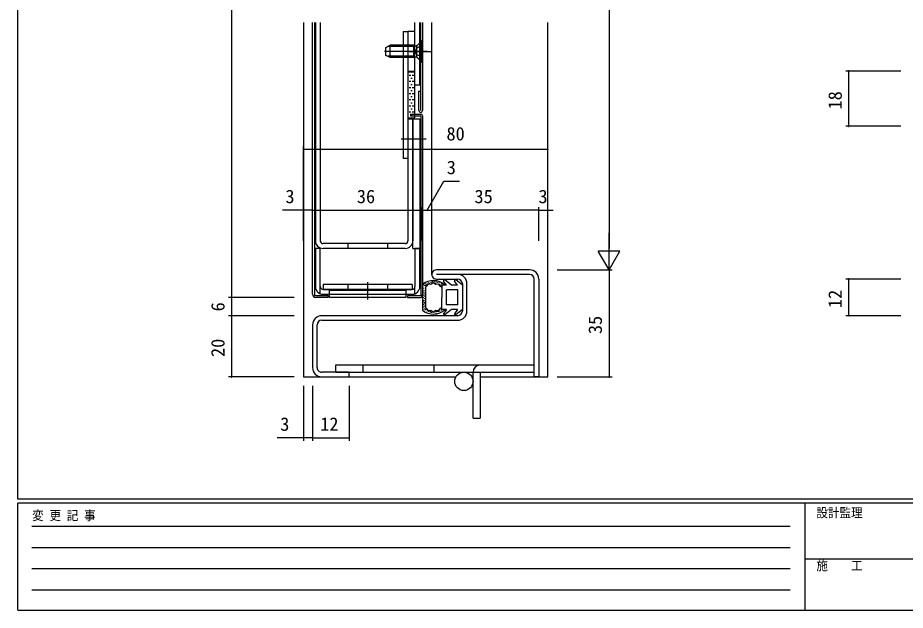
# Model space of a CAD drawing. Units: millimetres, scale not verified. Extents: x -397 to 397, y -282 to 282.
# Drawn here: x -393.9 to -103.5, y -282.1 to -88.2 of the extents above; entities that cross this region are included whole.
import ezdxf
from ezdxf.enums import TextEntityAlignment as Align

# ---------------------------------------------------------------- set-up
doc = ezdxf.new("R2010")
doc.units = ezdxf.units.MM
doc.header["$LTSCALE"] = 2
for name, color, linetype in [('0-2_YKK_11', 7, 'Continuous'), ('0-3_YKK_12', 2, 'Continuous'), ('0-4_YKK_13', 4, 'Continuous'), ('0-6_YKK_D', 6, 'Continuous'), ('0-7_YKK_ZWAK', 7, 'Continuous')]:
    doc.layers.add(name, color=color, linetype=linetype)
doc.styles.add('ＭＳ ゴシック', font='')
doc.styles.get('ＭＳ ゴシック').set_extended_font_data('MS Gothic')

msp = doc.modelspace()

# ---------------------------------------------------------------- linework, layer by layer
at = {"layer": '0-2_YKK_11'}
for p, q in [((-226.402, -170.7), (-256.902, -170.7)), ((-226.402, -172.2), (-256.902, -172.2)), ((-256.902, -173.7), (-249.902, -173.7)), ((-294.902, -178.532), (-294.902, -176.2)), ((-264.802, -177.1), (-294.002, -177.1)), ((-263.902, -178.532), (-263.902, -176.2)), ((-248.402, -175.2), (-248.402, -184.2)), ((-246.902, -184.2), (-246.902, -175.2)), ((-294.002, -178.7), (-264.802, -178.7)), ((-249.902, -185.7), (-294.402, -185.7)), ((-297.402, -188.7), (-297.402, -202.7)), ((-295.902, -202.7), (-295.902, -188.7)), ((-294.402, -187.2), (-249.902, -187.2))]:
    msp.add_line(p, q, dxfattribs=at)
for points in [[(-294.902, -176.2), (-294.902, -163.7), (-296.502, -163.7), (-296.502, -176.2)], [(-262.302, -176.2), (-262.302, -163.7), (-263.902, -163.7), (-263.902, -176.2)], [(-223.402, -173.7), (-223.402, -205.7), (-224.902, -205.7), (-224.902, -173.7)], [(-294.402, -205.7), (-285.402, -205.7), (-285.402, -204.2), (-294.402, -204.2)]]:
    msp.add_lwpolyline(points, dxfattribs=at)
for centre, radius, start, end in [((-256.902, -172.2), 1.5, 89.99998, 270.00057), ((-226.402, -173.7), 3, 359.99998, 89.99969), ((-249.902, -175.2), 3, 359.99998, 89.99998), ((-249.902, -175.2), 1.5, 359.99998, 89.99941), ((-226.402, -173.7), 1.5, 359.99998, 89.99998), ((-294.002, -176.2), 2.5, 180, 270), ((-294.002, -176.2), 0.9, 180, 270), ((-264.802, -176.2), 2.5, 270, 0), ((-264.802, -176.2), 0.9, 270, 0), ((-294.402, -188.7), 3, 89.99998, 180.00025), ((-249.902, -184.2), 1.5, 270, 359.99998), ((-249.902, -184.2), 3, 270, 359.99998), ((-294.402, -188.7), 1.5, 89.99998, 179.99996), ((-294.402, -202.7), 3, 180.00025, 270), ((-294.402, -202.7), 1.5, 179.99996, 270)]:
    msp.add_arc(centre, radius, start, end, dxfattribs=at)
at = {"layer": '0-3_YKK_12'}
for p, q in [((-300.402, -89.7), (-300.402, -205.7)), ((-258.402, -172.2), (-258.402, -89.7)), ((-220.402, -205.7), (-220.402, -89.7)), ((-300.402, -205.7), (-250.5, -205.7)), ((-242.602, -205.7), (-220.402, -205.7))]:
    msp.add_line(p, q, dxfattribs=at)
at = {"layer": '0-4_YKK_13'}
for p, q in [((-297.402, -178.7), (-297.402, -89.7)), ((-296.502, -89.7), (-296.502, -161.2)), ((-294.902, -89.7), (-294.902, -161.2)), ((-263.902, -110.2), (-263.902, -89.7)), ((-262.302, -110.2), (-262.302, -89.7)), ((-262.002, -118.6), (-262.002, -89.7)), ((-261.402, -89.7), (-261.402, -118.6)), ((-267.802, -92.7), (-267.802, -134.3)), ((-267.802, -92.7), (-266.202, -92.7)), ((-266.202, -92.7), (-266.202, -134.3)), ((-261.652, -102.7), (-261.652, -95.7)), ((-261.402, -102.7), (-261.402, -95.7)), ((-273.402, -97.9), (-272.002, -97.2)), ((-273.402, -100.5), (-273.402, -97.9)), ((-264.402, -97.579), (-272.76, -97.579)), ((-264.402, -97.2), (-272.002, -97.2)), ((-272.002, -101.2), (-272.002, -97.2)), ((-264.402, -97.2), (-263.841, -97.34)), ((-264.402, -97.579), (-263.452, -97.34)), ((-263.217, -98.055), (-263.826, -99.2)), ((-263.402, -97.325), (-263.402, -101.075)), ((-261.402, -97.15), (-263.217, -98.055)), ((-259.902, -99.2), (-273.889, -99.2)), ((-272.002, -101.2), (-273.402, -100.5)), ((-264.402, -100.821), (-272.76, -100.821)), ((-264.402, -101.2), (-272.002, -101.2)), ((-265.647, -99.2), (-258.357, -99.2)), ((-264.402, -100.821), (-263.452, -101.06)), ((-261.652, -102.7), (-263.081, -101.27)), ((-261.402, -102.7), (-261.652, -102.7)), ((-265.802, -107), (-265.302, -107)), ((-264.802, -107), (-264.302, -107)), ((-265.802, -109), (-265.302, -109)), ((-265.302, -108), (-264.802, -108)), ((-265.302, -110), (-264.802, -110)), ((-264.802, -109), (-264.302, -109)), ((-263.902, -110.2), (-262.302, -110.2)), ((-265.802, -111), (-265.302, -111)), ((-265.802, -113), (-265.302, -113)), ((-265.302, -112), (-264.802, -112)), ((-264.802, -111), (-264.302, -111)), ((-264.802, -113), (-264.302, -113)), ((-265.802, -115), (-265.302, -115)), ((-265.302, -114), (-264.802, -114)), ((-265.302, -116), (-264.802, -116)), ((-264.802, -115), (-264.302, -115)), ((-265.802, -117), (-265.302, -117)), ((-265.802, -119), (-265.302, -119)), ((-265.302, -118), (-264.802, -118)), ((-264.802, -117), (-264.302, -117)), ((-264.802, -119), (-264.302, -119)), ((-266.202, -121.3), (-264.602, -121.3)), ((-266.202, -121.3), (-266.202, -161.2)), ((-265.402, -119.7), (-262.002, -119.7)), ((-265.402, -119.7), (-265.402, -120.3)), ((-265.402, -120.3), (-262.002, -120.3)), ((-265.302, -120), (-264.802, -120)), ((-264.602, -163.7), (-264.602, -121.3)), ((-264.602, -121.3), (-262.302, -121.3)), ((-264.602, -121.3), (-264.602, -161.2)), ((-262.302, -121.3), (-262.302, -163.7)), ((-261.402, -120.3), (-261.402, -178.8)), ((-268.472, -127.8), (-260.288, -127.8)), ((-266.202, -134.3), (-267.802, -134.3)), ((-267.102, -162.1), (-294.002, -162.1)), ((-285.902, -162.1), (-285.902, -163.7)), ((-272.902, -162.1), (-272.902, -163.7)), ((-267.102, -163.7), (-294.002, -163.7)), ((-264.602, -163.7), (-262.302, -163.7)), ((-252.002, -175.7), (-254.08, -173.956)), ((-248.402, -175.7), (-250.48, -173.956)), ((-264.802, -175.5), (-294.002, -175.5)), ((-294.002, -175.5), (-294.002, -177.1)), ((-294.002, -177.1), (-264.802, -177.1)), ((-290.402, -177.1), (-290.402, -177.3)), ((-290.402, -177.1), (-268.402, -177.1)), ((-290.077, -177.3), (-290.277, -177.1)), ((-288.38, -177.3), (-288.58, -177.1)), ((-286.683, -177.3), (-286.883, -177.1)), ((-285.902, -175.5), (-285.902, -177.1)), ((-284.985, -177.3), (-285.185, -177.1)), ((-283.288, -177.3), (-283.488, -177.1)), ((-281.591, -177.3), (-281.791, -177.1)), ((-279.894, -177.3), (-280.094, -177.1)), ((-279.402, -174.743), (-279.402, -180.371)), ((-278.197, -177.3), (-278.397, -177.1)), ((-276.5, -177.3), (-276.7, -177.1)), ((-274.803, -177.3), (-275.003, -177.1)), ((-273.106, -177.3), (-273.306, -177.1)), ((-272.902, -175.5), (-272.902, -177.1)), ((-271.409, -177.3), (-271.609, -177.1)), ((-269.712, -177.3), (-269.912, -177.1)), ((-268.402, -177.1), (-268.402, -177.3)), ((-264.802, -175.5), (-264.802, -177.1)), ((-261.402, -175.457), (-261.402, -183.943)), ((-261.368, -176.096), (-261.368, -175.896)), ((-261.106, -175.666), (-261.106, -175.466)), ((-260.993, -176.777), (-260.993, -176.577)), ((-260.707, -175.972), (-260.707, -175.772)), ((-260.605, -175.786), (-260.605, -175.586)), ((-260.497, -175.368), (-260.497, -175.168)), ((-260.402, -183.219), (-260.402, -176.181)), ((-260.259, -175.905), (-260.259, -175.705)), ((-260.02, -175.499), (-260.02, -175.299)), ((-259.483, -175.094), (-259.483, -174.894)), ((-259.102, -175.308), (-259.102, -175.108)), ((-258.768, -174.891), (-258.768, -174.691)), ((-258.35, -174.867), (-258.35, -174.667)), ((-258.207, -174.569), (-258.207, -174.369)), ((-257.67, -174.533), (-257.67, -174.333)), ((-257.527, -174.736), (-257.527, -174.536)), ((-257.026, -175.141), (-257.026, -174.941)), ((-256.919, -174.581), (-256.919, -174.381)), ((-256.505, -174.938), (-256.505, -174.738)), ((-255.942, -174.997), (-255.942, -174.797)), ((-255.766, -175.478), (-255.766, -175.278)), ((-255.437, -175.771), (-255.437, -175.571)), ((-255.102, -175.7), (-255.102, -179.7)), ((-253.621, -175.7), (-255.102, -175.7)), ((-255.062, -175.419), (-255.062, -175.219)), ((-253.621, -175.7), (-254.523, -174.352)), ((-250.021, -175.7), (-252.002, -175.7)), ((-250.021, -175.7), (-250.923, -174.352)), ((-248.402, -175.7), (-248.402, -183.7)), ((-292.402, -179.7), (-296.402, -179.7)), ((-292.402, -179.1), (-292.402, -179.7)), ((-266.402, -179.2), (-266.402, -179.8)), ((-266.402, -179.8), (-262.402, -179.8)), ((-261.083, -179.833), (-261.083, -179.633)), ((-261.011, -179.1), (-261.011, -178.9)), ((-260.922, -177.688), (-260.922, -177.488)), ((-260.868, -178.278), (-260.868, -178.078)), ((-260.725, -178.707), (-260.725, -178.507)), ((-260.672, -179.386), (-260.672, -179.186)), ((-260.672, -180.172), (-260.672, -179.972)), ((-260.529, -177.617), (-260.529, -177.417)), ((-255.102, -183.7), (-255.102, -179.7)), ((-253.602, -182.2), (-253.602, -177.2)), ((-261.101, -182.174), (-261.101, -181.974)), ((-261.047, -181.102), (-261.047, -180.902)), ((-260.904, -180.834), (-260.904, -180.634)), ((-260.904, -182.907), (-260.904, -182.707)), ((-260.832, -181.906), (-260.832, -181.706)), ((-260.815, -181.459), (-260.815, -181.259)), ((-260.618, -182.621), (-260.618, -182.421)), ((-249.902, -182.2), (-253.602, -182.2)), ((-261.249, -183.682), (-261.249, -183.482)), ((-260.7, -183.587), (-260.7, -183.387)), ((-260.617, -183.933), (-260.617, -183.733)), ((-260.318, -183.742), (-260.318, -183.542)), ((-259.877, -184.267), (-259.877, -184.067)), ((-259.412, -184.207), (-259.412, -184.007)), ((-259.4, -184.482), (-259.4, -184.282)), ((-259.173, -184.243), (-259.173, -184.043)), ((-258.803, -184.649), (-258.803, -184.449)), ((-258.672, -184.374), (-258.672, -184.174)), ((-258.41, -184.78), (-258.41, -184.58)), ((-258.219, -184.577), (-258.219, -184.377)), ((-257.646, -184.792), (-257.646, -184.592)), ((-257.622, -184.613), (-257.622, -184.413)), ((-257.098, -184.219), (-257.098, -184.019)), ((-257.014, -184.983), (-257.014, -184.783)), ((-256.931, -184.446), (-256.931, -184.246)), ((-256.599, -184.451), (-256.599, -184.251)), ((-256.176, -184.404), (-256.176, -184.204)), ((-255.789, -184.346), (-255.789, -184.146)), ((-255.168, -184.017), (-255.168, -183.817)), ((-253.621, -183.7), (-255.102, -183.7)), ((-253.621, -183.7), (-254.523, -185.048)), ((-252.002, -183.7), (-254.08, -185.444)), ((-250.021, -183.7), (-252.002, -183.7)), ((-250.021, -183.7), (-250.923, -185.048)), ((-248.402, -183.7), (-250.48, -185.444)), ((-242.602, -201.9), (-289.902, -201.9)), ((-280.902, -204.2), (-280.902, -201.9)), ((-257.602, -204.2), (-257.602, -201.9)), ((-224.902, -201.9), (-242.602, -201.9)), ((-244.902, -219.2), (-244.902, -204.2)), ((-242.602, -204.2), (-242.602, -219.2)), ((-244.902, -219.2), (-242.602, -219.2))]:
    msp.add_line(p, q, dxfattribs=at)
for points in [[(-296.802, -89.7), (-296.802, -179.1), (-292.402, -179.1)], [(-261.402, -95.7), (-261.652, -95.7), (-263.081, -97.13)], [(-264.402, -97.2), (-264.402, -101.2), (-263.841, -101.06)], [(-261.402, -101.25), (-263.217, -100.345), (-263.826, -99.2)], [(-262.602, -118.6), (-262.602, -112.2), (-262.002, -112.2)], [(-262.002, -120.3), (-262.002, -179.2), (-266.402, -179.2)], [(-255.513, -176.125), (-256.103, -175.358), (-257.063, -175.483), (-257.902, -175), (-258.298, -175.22), (-258.741, -175.483), (-259.7, -175.358), (-260.291, -176.125)], [(-249.902, -182.2), (-249.902, -177.2), (-253.602, -177.2)], [(-260.291, -183.275), (-259.7, -184.042), (-258.741, -183.917), (-258.298, -184.18), (-257.902, -184.4), (-257.063, -183.917), (-256.103, -184.042), (-255.513, -183.275)], [(-289.902, -201.9), (-289.902, -204.2), (-224.902, -204.2), (-224.902, -201.9)]]:
    msp.add_lwpolyline(points, dxfattribs=at)
for points in [[(-266.202, -92.7), (-266.202, -105.7), (-263.902, -105.7), (-263.902, -92.7)], [(-266.202, -106), (-266.202, -121), (-263.902, -121), (-263.902, -106)], [(-266.902, -177.3), (-266.902, -179.8), (-291.902, -179.8), (-291.902, -177.3)]]:
    msp.add_lwpolyline(points, close=True, dxfattribs=at)
msp.add_circle((-247.902, -207.2), 3, dxfattribs=at)
for centre, radius, start, end in [((-263.647, -96.564), 0.8, 255.96376, 315), ((-263.647, -101.836), 0.8, 45, 104.03624), ((-262.002, -118.6), 0.6, 180, 270), ((-262.002, -118.6), 0.6, 270, 0), ((-262.002, -120.3), 0.6, 0, 90), ((-294.002, -161.2), 2.5, 180, 270), ((-294.002, -161.2), 0.9, 180, 270), ((-267.102, -161.2), 2.5, 270, 359.99996), ((-267.102, -161.2), 0.9, 270, 0.0042), ((-257.902, -179.7), 5.5, 46.65824, 129.51963), ((-254.273, -174.186), 0.3, 49.99756, 213.78886), ((-250.673, -174.186), 0.3, 49.99756, 213.78886), ((-257.902, -179.7), 4.3, 49.37051, 56.2499), ((-296.402, -178.7), 1, 180, 270), ((-262.402, -178.8), 1, 270, 0), ((-257.902, -179.7), 4.3, 303.7499, 310.62928), ((-257.902, -179.7), 5.5, 230.48036, 313.34175), ((-254.273, -185.214), 0.3, 146.21114, 310.00244), ((-250.673, -185.214), 0.3, 146.21114, 310.00244), ((-242.602, -204.2), 2.3, 90, 180)]:
    msp.add_arc(centre, radius, start, end, dxfattribs=at)
at = {"layer": '0-6_YKK_D'}
for p, q in [((-323.9, 188.3), (-323.9, -179.7)), ((-200.402, 172.3), (-200.402, -163.7)), ((-104.9, -105.7), (-122.9, -105.7)), ((-121.9, -123.7), (-121.9, -105.7)), ((-104.9, -123.7), (-122.9, -123.7)), ((-300.402, -161.183), (-300.402, -130.2)), ((-220.402, -161.183), (-220.402, -130.2)), ((-300.402, -131.2), (-220.402, -131.2)), ((-300.402, -161.183), (-300.402, -150.2)), ((-297.402, -161.183), (-297.402, -150.2)), ((-297.402, -161.183), (-297.402, -150.2)), ((-261.402, -161.183), (-261.402, -150.2)), ((-261.402, -161.183), (-261.402, -150.2)), ((-258.402, -161.183), (-258.402, -150.2)), ((-258.402, -161.183), (-258.402, -150.2)), ((-223.402, -161.183), (-223.402, -150.2)), ((-223.402, -161.183), (-223.402, -150.2)), ((-220.402, -161.183), (-220.402, -150.2)), ((-297.402, -151.2), (-261.402, -151.2)), ((-261.402, -151.2), (-258.402, -151.2)), ((-223.402, -151.2), (-258.402, -151.2)), ((-223.402, -151.2), (-225.102, -151.2)), ((-223.402, -151.2), (-220.402, -151.2)), ((-220.402, -151.2), (-218.702, -151.2)), ((-200.402, -170.7), (-200.402, -158.576)), ((-200.402, -170.7), (-203.902, -164.638)), ((-196.902, -164.638), (-203.902, -164.638)), ((-200.402, -170.7), (-196.902, -164.638)), ((-217.402, -170.7), (-199.402, -170.7)), ((-217.402, -170.7), (-199.402, -170.7)), ((-200.402, -170.7), (-200.402, -205.7)), ((-104.9, -173.7), (-122.9, -173.7)), ((-121.9, -185.7), (-121.9, -173.7)), ((-303.402, -179.7), (-324.9, -179.7)), ((-303.402, -179.7), (-324.9, -179.7)), ((-323.9, -179.7), (-323.9, -185.7)), ((-303.402, -185.7), (-324.9, -185.7)), ((-303.402, -185.7), (-324.9, -185.7)), ((-323.9, -185.7), (-323.9, -205.7)), ((-104.9, -185.7), (-122.9, -185.7)), ((-303.402, -205.7), (-324.9, -205.7)), ((-217.402, -205.7), (-199.402, -205.7)), ((-300.402, -208.7), (-300.402, -226.7)), ((-297.402, -208.7), (-297.402, -226.7)), ((-297.402, -208.7), (-297.402, -226.7)), ((-285.402, -208.7), (-285.402, -226.7)), ((-297.402, -225.7), (-285.402, -225.7))]:
    msp.add_line(p, q, dxfattribs=at)
for points in [[(-259.902, -151.2), (-254.499, -141.7), (-249.299, -141.7)], [(-297.402, -151.2), (-300.402, -151.2), (-307.302, -151.2)], [(-297.402, -225.7), (-300.402, -225.7), (-309.002, -225.7)]]:
    msp.add_lwpolyline(points, dxfattribs=at)
for centre, start, end in [((-121.9, -105.7), 90, 270), ((-121.9, -105.7), 270, 90), ((-121.9, -123.7), 90, 270), ((-121.9, -123.7), 270, 90), ((-300.402, -131.2), 0, 180), ((-300.402, -131.2), 180, 0), ((-220.402, -131.2), 0, 180), ((-220.402, -131.2), 180, 0), ((-300.402, -151.2), 0, 180), ((-300.402, -151.2), 180, 0), ((-297.402, -151.2), 0, 180), ((-297.402, -151.2), 0, 180), ((-297.402, -151.2), 180, 0), ((-297.402, -151.2), 180, 0), ((-261.402, -151.2), 0, 180), ((-261.402, -151.2), 0, 180), ((-261.402, -151.2), 180, 0), ((-261.402, -151.2), 180, 0), ((-258.402, -151.2), 0, 180), ((-258.402, -151.2), 0, 180), ((-258.402, -151.2), 180, 0), ((-258.402, -151.2), 180, 0), ((-223.402, -151.2), 0, 180), ((-223.402, -151.2), 0, 180), ((-223.402, -151.2), 180, 0), ((-223.402, -151.2), 180, 0), ((-220.402, -151.2), 0, 180), ((-220.402, -151.2), 180, 0), ((-121.9, -173.7), 90, 270), ((-121.9, -173.7), 270, 90), ((-323.9, -179.7), 90, 270), ((-323.9, -179.7), 90, 270), ((-323.9, -179.7), 270, 90), ((-323.9, -179.7), 270, 90), ((-323.9, -185.7), 90, 270), ((-323.9, -185.7), 90, 270), ((-323.9, -185.7), 270, 90), ((-323.9, -185.7), 270, 90), ((-121.9, -185.7), 90, 270), ((-121.9, -185.7), 270, 90), ((-323.9, -205.7), 90, 270), ((-323.9, -205.7), 270, 90), ((-200.402, -205.7), 90, 270), ((-200.402, -205.7), 270, 90), ((-300.402, -225.7), 0, 180), ((-300.402, -225.7), 180, 0), ((-297.402, -225.7), 0, 180), ((-297.402, -225.7), 0, 180), ((-297.402, -225.7), 180, 0), ((-297.402, -225.7), 180, 0), ((-285.402, -225.7), 0, 180), ((-285.402, -225.7), 180, 0)]:
    msp.add_arc(centre, 0.106, start, end, dxfattribs=at)
at = {"layer": '0-7_YKK_ZWAK'}
for p, q in [((-393.9, -245.7), (-393.9, 279.3)), ((376.1, -245.7), (-393.9, -245.7)), ((338.3, -247.1), (-393.9, -247.1)), ((-393.9, -282.1), (-393.9, -247.1)), ((-136.3, -247.1), (-136.3, -282.1)), ((-389.301, -254.612), (-141.109, -254.612)), ((-389.301, -261.541), (-141.109, -261.541)), ((-136.3, -265.299), (-7.5, -265.299)), ((-389.301, -268.47), (-141.109, -268.47)), ((-389.301, -275.398), (-141.109, -275.398)), ((-393.9, -282.1), (338.3, -282.1))]:
    msp.add_line(p, q, dxfattribs=at)

# ---------------------------------------------------------------- texts
at = {"layer": '0-6_YKK_D', "style": 'ＭＳ ゴシック'}
for s, p in [('18', (-122.9, -118.22)), ('12', (-122.9, -183.22)), ('6', (-324.9, -184.3)), ('35', (-201.402, -191.72)), ('20', (-324.9, -199.22))]:
    msp.add_text(s, height=4.399, rotation=90, dxfattribs=at).set_placement(p, align=Align.BOTTOM_LEFT)
for s, p in [('80', (-253.6, -129.677)), ('3', (-253.499, -140.7)), ('3', (-306.302, -150.2)), ('36', (-282.922, -150.2)), ('35', (-244.422, -150.2)), ('3', (-223.502, -150.2)), ('3', (-308.002, -224.7)), ('12', (-294.922, -224.7))]:
    msp.add_text(s, height=4.399, dxfattribs=at).set_placement(p, align=Align.BOTTOM_LEFT)
at = {"layer": '0-7_YKK_ZWAK', "style": 'ＭＳ ゴシック', "width": 0.9}
for s, p in [('変 更 記 事', (-389.186, -253.547)), ('設計監理', (-132.531, -252.633)), ('施\u3000\u3000工', (-132.531, -269.954))]:
    msp.add_text(s, height=3.079, dxfattribs=at).set_placement(p, align=Align.BOTTOM_LEFT)

doc.saveas('drawing.dxf')
